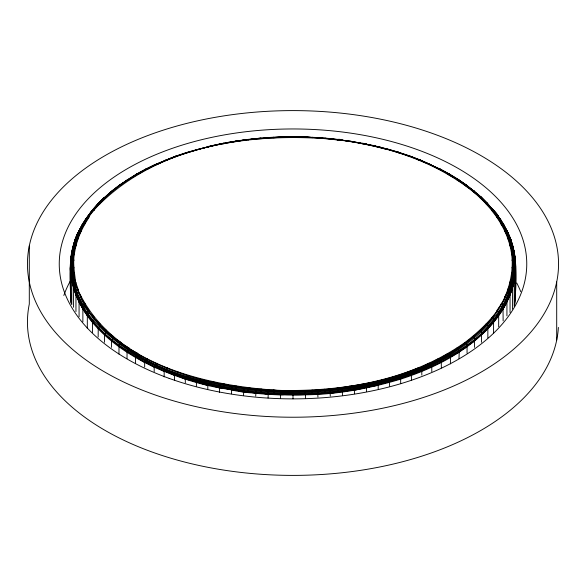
<?xml version="1.0" encoding="UTF-8"?>
<svg xmlns="http://www.w3.org/2000/svg" width="586" height="586" viewBox="0 0 586 586"><rect width="100%" height="100%" fill="white"/><g stroke="black" fill="none" stroke-linecap="round" stroke-linejoin="round"><path stroke-width="0.88" d="M474.477 191.593L466.295 184.927L458.274 179.441L456.816 179.748L465.123 184.758L465.013 185.388L472.55 190.457L472.631 191.3L479.407 196.383L479.641 197.453L485.684 202.529L486.021 203.825L491.354 208.858L491.742 210.411L496.393 215.37L496.796 217.172L500.796 222.028L501.155 224.094L504.546 228.818L504.817 231.148L507.63 235.726C511.395 236.385 510.758 241.835 512.369 244.421C514.01 250.207 515.167 256.177 515.424 262.198C517.204 287.235 504.898 311.203 487.852 328.819C464.09 353.219 432.761 368.74 400.692 379.135C363.884 390.261 324.988 396.707 286.525 394.349L286.62 390.466C348.677 390.972 413.467 378.71 465.013 342.444C486.9 325.67 508.362 303.614 512.318 275.083C520.712 205.1 443.06 163.948 386.042 148.815L385.676 149.174C365.796 143.753 345.447 140.12 324.908 138.245L324.783 138.648C246.288 133.3 158.315 146.61 99.979 203.825C79.352 223.727 67.419 254.046 75.169 282.43C89.548 333.009 141.819 360.925 188.516 375.882C232.495 389.404 279.126 393.543 324.908 389.771C383.361 384.328 444.525 367.18 486.776 324.329C502.876 307.284 512.94 283.939 512.193 260.235C510.78 232.532 493.5 208.367 472.631 191.3C425.458 153.898 364.258 139.973 305.343 137.102C305.321 136.15 241.264 138.325 273.889 137.791C288.1 136.619 304.735 137.109 317.649 137.703L327.706 138.589M441.346 367.935L441.273 361.73L440.233 359.401L438.782 358.493L430.263 363.386L429.011 363.225L420.396 367.671L418.778 367.627C396.861 377.032 373.45 383.039 349.754 386.211C324.769 390.716 299.3 391.58 273.889 390.042C199.548 384.885 107.121 361.481 75.96 285.301C74.993 274.585 72.371 263.737 74.547 252.881C76.561 240.026 81.894 227.881 89.204 217.172C85.527 216.359 84.955 221.625 82.97 223.508C79.286 230.408 75.579 237.44 73.521 245.109C68.335 263.803 70.166 283.675 71.089 302.786M129.184 179.748L128.539 179.514C115.486 188.055 103.37 198.178 93.474 210.293C88.2 215.824 85.703 222.797 81.454 228.818L81.183 231.148L78.37 235.726L78.238 238.312L76.605 238.487L75.411 239.337C64.226 267.311 73.03 299.571 92.522 321.677C130.429 364.748 188.216 383.383 243.483 391.184C283.163 396.348 323.67 395.338 362.99 387.881C390.078 382.658 416.668 374.3 441.273 361.73C463.716 349.93 485.362 334.379 499.792 313.371L498.349 311.378L496.796 310.661L504.546 299.197L504.817 296.684L507.63 292.289L507.762 289.521L510.04 285.301L509.974 282.262L511.768 278.24L511.453 274.951L512.809 271.135L512.193 267.597L513.153 264.008L512.193 260.235L512.809 256.88L511.453 252.881L511.768 249.775L509.974 245.563L510.04 242.721L507.762 238.312L507.63 235.726M78.37 235.726L76.392 236.737L75.081 239.96L72.832 247.321L70.833 258.734L70.723 300.208L71.25 303.797M514.545 305.357L515.277 300.208L515.167 258.734L514.112 251.555L510.589 239.337L509.395 238.487L507.762 238.312M378.197 389.031L378.197 385.39C370.249 386.262 362.514 388.474 354.633 390.151C346.451 390.584 338.422 392.085 330.292 393.36C311.459 393.646 292.546 396.649 273.603 393.917L273.889 390.042L280.657 390.913L286.62 390.466M70.635 287.594L70.613 294.509M514.493 305.592C516.369 283.858 517.973 260.975 510.919 239.96C507.366 231.411 503.359 223.149 497.778 215.743L496.393 215.37M286.525 394.349L280.518 394.971L268.073 394.371L260.748 393.045L261.217 389.185L268.351 390.313L273.889 390.042M280.657 390.913L280.518 398.612M299.38 137.366L299.424 136.765L317.817 137.549M514.23 306.485L514.23 281.031L515.629 266.645L515.182 265.282L513.153 264.008M70.723 300.208L70.913 297.622M514.369 305.357L514.501 303.636M514.823 299.343L514.955 297.622M273.603 393.917L268.073 394.371L255.708 393.36L248.003 391.748L248.654 387.903L256.126 389.316L261.217 389.185M118.943 354.054L119.031 346.033L120.987 342.444L113.45 337.558L113.369 336.532L106.593 331.632L106.359 330.379L100.316 325.494L99.979 323.999L94.646 319.158L94.258 317.422L89.607 312.653L89.204 310.661L85.204 305.987L84.845 303.738L81.454 299.197L81.183 296.684L78.37 292.289L78.238 289.521L74.232 278.24L74.547 274.951L73.191 271.135L73.807 267.597L72.847 264.008L73.807 260.235L73.191 256.88L74.547 252.881L74.232 249.775L76.026 245.563L75.96 242.721L78.238 238.312M72.847 264.008C67.756 265.941 71.529 273.135 71.331 277.134C73.543 293.96 81.615 309.481 92.42 322.41C109.018 342.063 131.037 356.361 154.191 367.136C179.968 378.358 207.385 387.456 235.411 390.027L236.246 386.211L244.01 387.925L248.654 387.903M127.001 358.654L127.081 351.541L128.847 348.707L137.937 353.439C134.685 355.438 135.622 359.841 135.578 362.983M275.361 137.424L293 136.714L312.367 137.49M255.73 139.285L255.782 138.816L252.354 139.19M135.578 175.756L136.267 174.225L145.306 169.295L154.807 164.666L175.441 156.264C190.201 152.279 204.975 146.874 220.285 144.039C233.851 142.054 247.321 139.109 261.092 138.245L261.217 138.648L268.351 137.703L258.294 138.589M268.351 390.313L268.073 398.004M147.218 358.493L145.072 361.906L154.191 367.136L154.99 366.711L164.168 371.473L165.369 371.172L174.555 375.472L176.188 375.274L185.308 379.135C192.882 380.468 200.258 383.303 207.803 385.39C213.106 384.533 217.677 388.936 223.01 387.881L224.02 384.094L232.056 386.145L236.246 386.211M87.321 328.556L87.321 315.832L88.222 313.686L89.607 312.653M210.843 385.324L212.037 381.574L220.285 383.984L224.02 384.094M71.77 255.884C72.832 248.669 74.818 233.045 81.454 228.818M75.953 238.041C77.03 235.623 77.455 230.554 81.183 231.148M515.387 294.509L515.365 287.594M198.962 382.365L200.324 378.659M512.809 271.135L514.303 271.889L515.277 273.852L512.479 288.173L512.479 309.078M273.633 137.49L280.657 137.102M256.126 389.316L255.708 396.085M312.111 137.791L312.316 137.234M187.395 379.017L188.926 375.355M176.188 375.274L177.88 371.671M223.01 143.988L223.281 143.24L224.02 143.738M219.508 144.676L219.794 143.929L220.285 144.039L196.603 149.708L208.748 146.581M165.369 371.172L167.222 367.627M305.343 137.102L310.639 137.424M458.999 358.654L459.226 351.344L458.582 349.791L456.816 348.084M244.01 387.925L243.461 395.587M154.99 366.711L156.989 363.225M511.768 278.24L513.255 279.046L514.23 281.031C508.67 304.412 493.998 325.303 475.275 339.624L474.565 341.023L474.565 347.381M232.056 386.145L231.367 393.785M510.04 285.301L511.519 286.151L512.479 288.173C508.853 296.912 505.901 306.046 499.792 313.371M220.285 383.984L219.508 387.192L219.472 392.51M260.975 138.062L248.068 139.651L249.783 139.468M154.264 165.494L154.807 164.666L156.989 164.607L165.604 160.344L186.509 152.763L174.789 156.667L175.075 156.359L186.121 152.631M467.057 353.146L467.057 346.78L467.54 345.615L474.565 341.023M87.321 315.832L86.208 313.371L87.651 311.378L89.204 310.661M144.727 170.145L145.306 169.295L147.218 169.339L155.737 164.637L175.873 156.389M86.208 313.371L82.868 309.093L81.776 306.346L83.256 304.405L84.845 303.738M324.783 138.648L337.346 139.929C337.763 137.988 345.608 140.999 340.634 139.995M261.217 138.648C252.251 139.138 236.217 140.786 245.366 139.995M81.776 306.346L79.073 302.222L78.07 299.19L78.905 297.835L81.183 296.684M78.07 299.19L75.953 295.241L75.081 291.916L76.605 290.077L78.238 289.521M79.506 229.771L78.07 232.686L78.392 232.078M75.081 291.916L72.832 284.554L74.378 282.767L76.026 282.262M115.266 188.985L119.134 185.344L136.267 174.225L137.937 174.394L146.302 169.237L155.737 164.637M79.073 231.06C84.867 218.439 93.87 207.495 103.898 197.936L104.938 197.314L106.359 197.453M71.77 304.661L71.77 281.031L71.331 277.134L72.195 275.867L74.547 274.951M128.539 179.514L119.676 185.161L111.435 191.314L108.857 194.054M70.576 269.67L71.441 268.439L73.807 267.597M70.576 262.198L71.441 260.99L73.807 260.235M236.246 141.622L235.631 141.109L240.875 140.603M71.331 254.742L72.195 253.562L74.547 252.881M72.832 247.321L74.378 245.79L76.026 245.563M75.081 239.96L75.411 239.337M82.97 223.508L87.014 217.465M76.063 237.352L76.392 236.737M79.183 230.371L82.099 224.929M223.112 143.519L231.829 141.695L231.492 142.017L244.01 140.091M128.847 348.707L129.184 348.084L120.877 343.257M349.754 141.622L350.186 141.058L354.508 142.017L341.99 140.091L337.346 139.929M83.285 222.914L81.776 225.529L82.868 224.189M324.908 138.245L337.932 139.651L336.218 139.468M84.347 221.948L86.332 218.952M361.98 143.738L362.5 143.189L366.206 143.929L366.492 144.676M208.44 146.419L207.979 146.771L223.749 143.358M329.874 138.699L337.822 139.387M144.654 367.026L144.654 362.485L145.072 361.906M86.208 218.505L92.119 210.63L94.258 210.411M89.358 214.82L87.321 217.457L91.335 211.641L97.906 203.979L104.352 197.533M92.119 210.63L91.335 211.641L93.994 208.902M96.089 206.279L103.612 198.493L111.999 191.109L113.369 191.3M373.963 146.258L374.579 145.724L378.021 146.771L374.278 145.885M92.42 210.872L94.141 208.953M99.979 203.825L97.906 203.979L97.144 204.968L98.148 204.47L103.898 197.936L111.435 191.314M154.47 164.988L175.441 156.264M341.99 140.091L350.501 141.373L345.125 140.603M104.938 197.314C73.653 223.464 60.71 271.113 84.443 306.412C128.209 370.484 213.245 389.419 286.576 391.8C360.441 392.049 442.152 375.611 493.258 318.191C518.537 290.099 520.888 245.219 497.14 215.465M98.148 204.47L101.957 200.742M118.716 185.718L127.938 179.477M108.908 194.442L110.175 193.351M397.074 152.477L398.194 152.074L398.605 152.858M113.45 337.558L111.523 340.276L111.435 347.381M362.888 143.519L353.944 141.871L362.888 143.519L362.99 143.988M111.003 191.703L119.134 185.344L120.987 185.388M112.834 190.618L118.46 186.26M123.924 182.7L126.063 181.074M106.593 331.632L104.594 334.284L104.498 342.297M408.12 156.162L409.358 155.795L430.007 164.314M100.316 325.494L98.25 328.079L98.148 336.994M120.533 184.824L122.613 183.396M124.005 182.444L126.774 180.532M94.646 319.158L92.522 321.677L92.42 332.409M439.698 358.786L448.063 353.439C451.594 355.658 450.216 360.507 450.422 363.891M418.778 160.205L420.133 159.89L440.701 169.457L419.737 159.78M374.835 145.789L365.715 144.039L375.033 146.068L374.579 145.724M127.023 180.005L136.758 174.079M127.514 180.078L146.302 169.237M459.226 351.344L467.057 346.78M85.204 305.987L83.285 307.643L82.868 309.093L82.868 321.817M429.011 164.607L430.476 164.336M136.648 174.167L145.768 169.164M81.454 299.197L79.506 300.794L79.073 302.222L79.073 316.77M450.341 356.779L458.999 352.289M377.56 146.419L386.899 149.02L377.823 146.485M144.947 169.632L155.231 164.541M438.782 169.339L440.35 169.12L449.733 174.225L458.274 179.441L465.504 184.839M78.37 292.289L76.392 293.82L75.953 295.241L75.953 311.606M83.791 222.446L85.204 222.028M75.96 285.301L74.481 286.151L73.521 288.173L73.521 307.262M386.042 148.815L386.672 148.734M155.092 165.135L157.59 164.051M159.253 163.333L161.743 162.249M74.232 278.24L72.745 279.046L71.888 280.32L72.832 284.554M164.432 160.667L173.998 156.975M73.191 271.135L71.697 271.889L70.833 273.142L71.331 277.134M248.178 139.387L256.126 138.699M73.191 256.88L71.17 258.089L70.723 261.253M185.784 152.712L197.482 149.489L185.528 153.012M74.232 249.775L72.217 250.918C64.357 288.693 89.424 324.769 119.295 345.257C169.676 380.409 232.393 393.162 293 393.558C353.827 393.155 416.822 380.321 467.284 344.839C496.884 324.336 521.599 288.429 513.783 250.918L511.768 249.775M164.739 160.352L165.604 160.344M75.96 242.721L73.961 243.791L73.521 246.933M208.177 146.485L220.021 143.87M219.794 143.929L223.5 143.189M223.281 143.24L231.829 141.695M231.638 141.746L235.814 141.058M235.631 141.109L243.835 139.907M243.681 139.951L248.318 139.351L248.654 139.929M496.796 217.172C500.576 216.461 501.631 221.911 503.132 224.189C508.831 233.814 513.819 244.589 514.23 255.884M450.422 175.756L449.733 174.225L448.063 174.394L457.153 179.316M255.87 138.552L268.263 137.512M501.155 224.094L503.403 224.46C523.686 256.5 514.625 299.82 488.094 325.45C437.339 375.963 362.448 391.909 293 392.686C221.486 391.8 143.218 375.099 93.299 320.234C69.998 294.633 63.793 254.346 82.597 224.46L84.845 224.094M260.748 393.045C248.076 393.448 235.235 391.192 223.01 387.881M268.183 137.549L273.743 137.197L273.889 137.791M248.003 391.748L243.461 391.953L235.411 390.027M504.817 231.148L506.429 231.265L507.93 232.686L506.494 229.771L504.546 228.818M273.684 137.234L286.576 136.765L286.62 137.366M465.123 184.758L466.295 184.927L466.969 185.835M280.54 137.205L284.825 137.102M472.55 190.457L473.766 190.662L481.128 197.035L487.457 203.232L493.58 210.872L492.438 209.59M301.175 137.102L305.46 137.205M509.974 245.563L511.622 245.79L513.168 247.321M479.407 196.383L481.128 197.035L487.75 203.796L487.852 204.47L484.043 200.742M511.453 252.881L513.805 253.562L514.669 254.742M485.684 202.529L487.457 203.232M317.737 137.512L330.13 138.552M512.193 260.235L514.559 260.99L515.424 262.198M491.354 208.858C497.038 211.004 499.162 218.915 502.715 223.478M333.646 139.19L330.218 138.816L330.27 139.285M512.193 267.597L514.559 268.439L515.424 269.67M500.796 222.028L502.715 222.914L504.224 225.529L503.132 224.189M511.453 274.951L513.805 275.867L514.669 277.134M509.974 282.262L511.622 282.767L513.168 284.554M362.251 143.358L366.382 144.2M507.762 289.521L509.395 290.077L510.919 291.916M510.04 242.721L512.039 243.791L512.479 246.933M504.817 296.684L507.095 297.835L507.93 299.19M386.379 148.661L398.194 152.074M387.72 149.262L409.643 156.103M512.809 256.88L514.83 258.089L515.277 261.253M501.155 303.738L502.744 304.405L504.224 306.346M397.865 151.994L409.358 155.795M408.999 155.708L420.133 159.89L420.631 160.703M417.298 159.436L419.796 160.388M491.742 317.422L493.258 318.191L494.665 320.227M423.026 161.729L425.421 162.762M486.021 323.999L488.094 325.45L488.856 326.907M507.63 292.289L509.608 293.82L510.047 295.241L510.047 312.514M479.641 330.379L481.062 331.251L482.388 333.383M437.112 168.123L439.405 169.229M504.546 299.197L506.494 300.794L506.927 302.222L506.927 315.861M472.631 336.532L474.565 338.115L475.275 339.624M439.896 168.98L449.323 174.152M500.796 305.987L503.03 308.368L503.132 320.908M465.013 342.444L466.866 344.085L467.54 345.615M449.242 174.079L458.67 179.807M453.461 177.001L455.022 177.954M135.659 356.779L144.654 362.485M457.754 179.279L466.705 185.301M465.753 184.744L473.202 190.457L481.406 197.585L481.502 198.258M467.65 186.363L473.107 190.553M473.766 190.662L474.199 191.051M497.778 215.743L498.679 217.457L492.079 208.931L480.088 196.413M480.674 196.632L493.478 210.198M430.263 363.386L431.736 366.375L431.809 371.678M492.701 209.195L498.576 216.776M420.396 367.671L421.766 370.711L421.832 375.106M499.668 218.952L501.653 221.948M410.127 371.634L411.387 374.71L411.445 380.021M399.491 375.252L400.634 378.373L400.692 383.683M373.963 381.574L375.157 385.324M503.901 224.929L506.927 231.06M506.494 229.771L506.817 230.371M502.715 222.914L503.03 223.508M509.608 236.737L510.047 238.041M499.484 217.919L499.792 218.505M510.589 239.337L510.919 239.96M388.518 378.527L389.543 381.684L389.595 386.079M361.98 384.094L362.99 387.881M377.252 381.435L378.197 385.39M507.608 232.078L509.937 237.352M430.805 164.659L431.01 165.164M349.754 386.211L350.589 390.027M365.715 383.984L366.492 387.192L366.528 391.602M353.944 386.145L354.633 393.785M337.346 387.903L337.997 391.748M341.99 387.925L342.539 395.587M324.783 389.185L325.252 393.045M329.874 389.316L330.292 396.085M312.111 390.042L312.397 393.917M317.649 390.313L317.927 397.096M71.045 297.622L71.177 299.343M515.087 297.622L515.277 300.208M305.343 390.913L305.482 398.612M299.38 390.466L299.475 394.349M556.7 281.961A265.546 153.312 0 0 1 134.084 386.745A265.546 153.312 0 0 1 188.216 123.045A265.546 153.312 0 0 1 556.7 281.961L556.7 340.129M498.679 315.832L498.679 326.739M493.58 322.41L493.58 333.317M487.852 328.819L487.852 337.902M481.502 335.024L481.502 342.297M293 391.111L293 398.81M207.803 385.39L207.803 389.031M196.405 382.446L196.405 386.079M185.308 379.135L185.308 382.775M174.555 375.472L174.555 380.021M164.168 371.473L164.168 376.923M154.191 367.136L154.191 371.678M29.3 245.871L29.3 304.039A265.546 153.312 0 0 0 272.724 474.946A265.546 153.312 0 0 0 558.385 327.435M63.83 295.461A233.763 134.963 0 0 1 70.247 281.163M516.749 283.009A233.763 134.963 0 0 1 520.764 291.703M169.156 378.38A233.763 134.963 0 0 0 526.616 268.608A233.763 134.963 0 0 0 183.228 144.764A233.763 134.963 0 0 0 169.156 378.38"/></g></svg>
